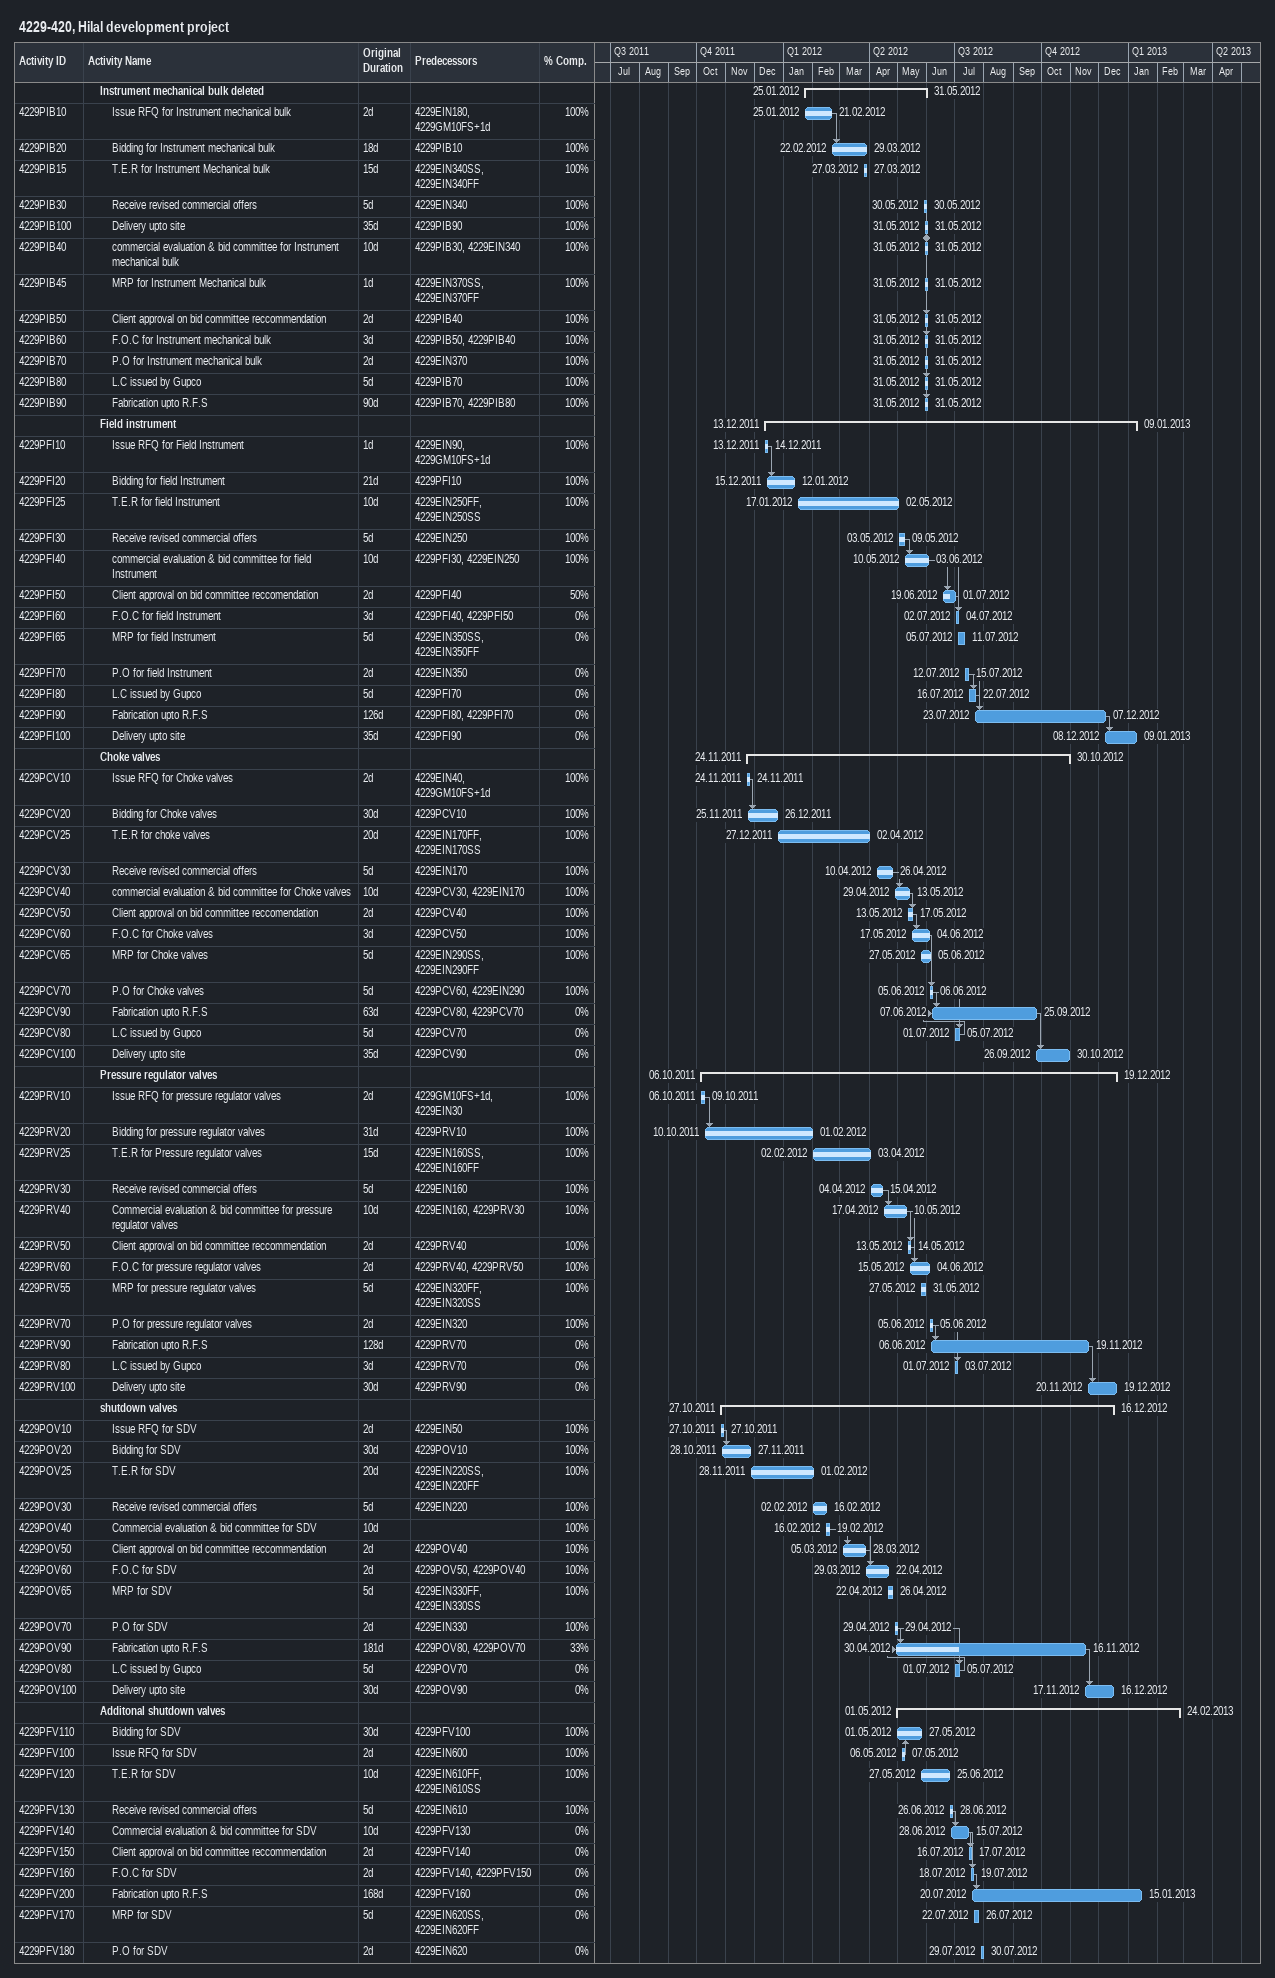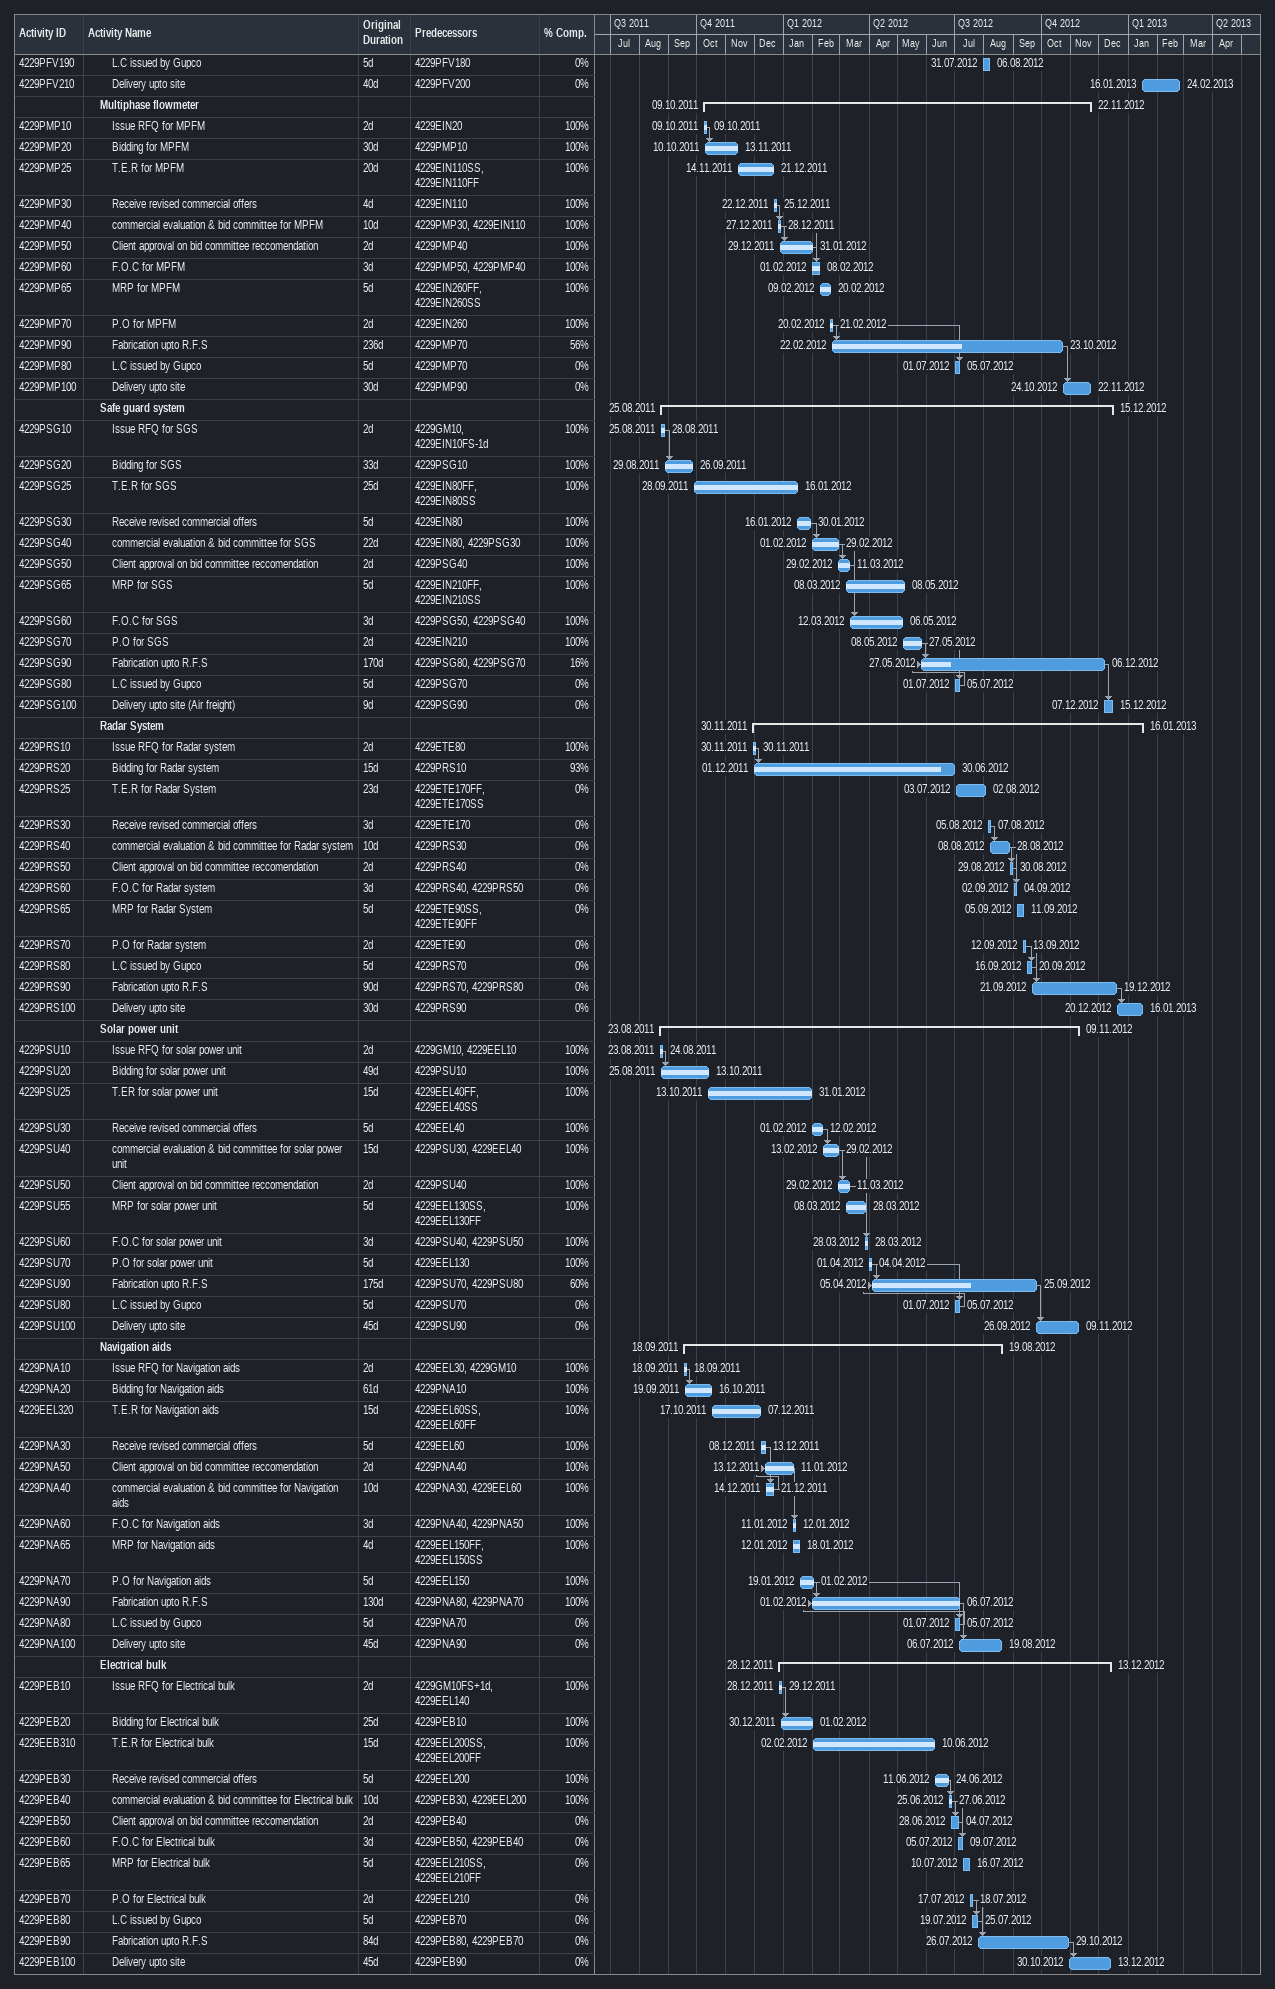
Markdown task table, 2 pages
4229-420, Hilal development project

| ID | Level | Task | Original duration | Start | Finish | Predecessors | % complete |
|---|---|---|---|---|---|---|---|
|  | 2 | **Instrument mechanical bulk deleted** |  | 2012-01-25 | 2012-05-31 |  |  |
| 4229PIB10 | 3 | Issue RFQ for Instrument mechanical bulk | 2d | 2012-01-25 | 2012-02-21 | 4229EIN180, 4229GM10FS+1d | 100 |
| 4229PIB20 | 3 | Bidding for Instrument mechanical bulk | 18d | 2012-02-22 | 2012-03-29 | 4229PIB10 | 100 |
| 4229PIB15 | 3 | T.E.R for Instrument Mechanical bulk | 15d | 2012-03-27 | 2012-03-27 | 4229EIN340SS, 4229EIN340FF | 100 |
| 4229PIB30 | 3 | Receive revised commercial offers | 5d | 2012-05-30 | 2012-05-30 | 4229EIN340 | 100 |
| 4229PIB100 | 3 | Delivery upto site | 35d | 2012-05-31 | 2012-05-31 | 4229PIB90 | 100 |
| 4229PIB40 | 3 | commercial evaluation & bid committee for Instrument mechanical bulk | 10d | 2012-05-31 | 2012-05-31 | 4229PIB30, 4229EIN340 | 100 |
| 4229PIB45 | 3 | MRP for Instrument Mechanical bulk | 1d | 2012-05-31 | 2012-05-31 | 4229EIN370SS, 4229EIN370FF | 100 |
| 4229PIB50 | 3 | Client approval on bid committee reccommendation | 2d | 2012-05-31 | 2012-05-31 | 4229PIB40 | 100 |
| 4229PIB60 | 3 | F.O.C for Instrument mechanical bulk | 3d | 2012-05-31 | 2012-05-31 | 4229PIB50, 4229PIB40 | 100 |
| 4229PIB70 | 3 | P.O for Instrument mechanical bulk | 2d | 2012-05-31 | 2012-05-31 | 4229EIN370 | 100 |
| 4229PIB80 | 3 | L.C issued by Gupco | 5d | 2012-05-31 | 2012-05-31 | 4229PIB70 | 100 |
| 4229PIB90 | 3 | Fabrication upto R.F.S | 90d | 2012-05-31 | 2012-05-31 | 4229PIB70, 4229PIB80 | 100 |
|  | 2 | **Field instrument** |  | 2011-12-13 | 2013-01-09 |  |  |
| 4229PFI10 | 3 | Issue RFQ for Field Instrument | 1d | 2011-12-13 | 2011-12-14 | 4229EIN90, 4229GM10FS+1d | 100 |
| 4229PFI20 | 3 | Bidding for field Instrument | 21d | 2011-12-15 | 2012-01-12 | 4229PFI10 | 100 |
| 4229PFI25 | 3 | T.E.R for field Instrument | 10d | 2012-01-17 | 2012-05-02 | 4229EIN250FF, 4229EIN250SS | 100 |
| 4229PFI30 | 3 | Receive revised commercial offers | 5d | 2012-05-03 | 2012-05-09 | 4229EIN250 | 100 |
| 4229PFI40 | 3 | commercial evaluation & bid committee for field Instrument | 10d | 2012-05-10 | 2012-06-03 | 4229PFI30, 4229EIN250 | 100 |
| 4229PFI50 | 3 | Client approval on bid committee reccomendation | 2d | 2012-06-19 | 2012-07-01 | 4229PFI40 | 50 |
| 4229PFI60 | 3 | F.O.C for field Instrument | 3d | 2012-07-02 | 2012-07-04 | 4229PFI40, 4229PFI50 | 0 |
| 4229PFI65 | 3 | MRP for field Instrument | 5d | 2012-07-05 | 2012-07-11 | 4229EIN350SS, 4229EIN350FF | 0 |
| 4229PFI70 | 3 | P.O for field Instrument | 2d | 2012-07-12 | 2012-07-15 | 4229EIN350 | 0 |
| 4229PFI80 | 3 | L.C issued by Gupco | 5d | 2012-07-16 | 2012-07-22 | 4229PFI70 | 0 |
| 4229PFI90 | 3 | Fabrication upto R.F.S | 126d | 2012-07-23 | 2012-12-07 | 4229PFI80, 4229PFI70 | 0 |
| 4229PFI100 | 3 | Delivery upto site | 35d | 2012-12-08 | 2013-01-09 | 4229PFI90 | 0 |
|  | 2 | **Choke valves** |  | 2011-11-24 | 2012-10-30 |  |  |
| 4229PCV10 | 3 | Issue RFQ for Choke valves | 2d | 2011-11-24 | 2011-11-24 | 4229EIN40, 4229GM10FS+1d | 100 |
| 4229PCV20 | 3 | Bidding for Choke valves | 30d | 2011-11-25 | 2011-12-26 | 4229PCV10 | 100 |
| 4229PCV25 | 3 | T.E.R for choke valves | 20d | 2011-12-27 | 2012-04-02 | 4229EIN170FF, 4229EIN170SS | 100 |
| 4229PCV30 | 3 | Receive revised commercial offers | 5d | 2012-04-10 | 2012-04-26 | 4229EIN170 | 100 |
| 4229PCV40 | 3 | commercial evaluation & bid committee for Choke valves | 10d | 2012-04-29 | 2012-05-13 | 4229PCV30, 4229EIN170 | 100 |
| 4229PCV50 | 3 | Client approval on bid committee reccomendation | 2d | 2012-05-13 | 2012-05-17 | 4229PCV40 | 100 |
| 4229PCV60 | 3 | F.O.C for Choke valves | 3d | 2012-05-17 | 2012-06-04 | 4229PCV50 | 100 |
| 4229PCV65 | 3 | MRP for Choke valves | 5d | 2012-05-27 | 2012-06-05 | 4229EIN290SS, 4229EIN290FF | 100 |
| 4229PCV70 | 3 | P.O for Choke valves | 5d | 2012-06-05 | 2012-06-06 | 4229PCV60, 4229EIN290 | 100 |
| 4229PCV90 | 3 | Fabrication upto R.F.S | 63d | 2012-06-07 | 2012-09-25 | 4229PCV80, 4229PCV70 | 0 |
| 4229PCV80 | 3 | L.C issued by Gupco | 5d | 2012-07-01 | 2012-07-05 | 4229PCV70 | 0 |
| 4229PCV100 | 3 | Delivery upto site | 35d | 2012-09-26 | 2012-10-30 | 4229PCV90 | 0 |
|  | 2 | **Pressure regulator valves** |  | 2011-10-06 | 2012-12-19 |  |  |
| 4229PRV10 | 3 | Issue RFQ for pressure regulator valves | 2d | 2011-10-06 | 2011-10-09 | 4229GM10FS+1d, 4229EIN30 | 100 |
| 4229PRV20 | 3 | Bidding for pressure regulator valves | 31d | 2011-10-10 | 2012-02-01 | 4229PRV10 | 100 |
| 4229PRV25 | 3 | T.E.R for Pressure regulator valves | 15d | 2012-02-02 | 2012-04-03 | 4229EIN160SS, 4229EIN160FF | 100 |
| 4229PRV30 | 3 | Receive revised commercial offers | 5d | 2012-04-04 | 2012-04-15 | 4229EIN160 | 100 |
| 4229PRV40 | 3 | Commercial evaluation & bid committee for pressure regulator valves | 10d | 2012-04-17 | 2012-05-10 | 4229EIN160, 4229PRV30 | 100 |
| 4229PRV50 | 3 | Client approval on bid committee reccommendation | 2d | 2012-05-13 | 2012-05-14 | 4229PRV40 | 100 |
| 4229PRV60 | 3 | F.O.C for pressure regulator valves | 2d | 2012-05-15 | 2012-06-04 | 4229PRV40, 4229PRV50 | 100 |
| 4229PRV55 | 3 | MRP for pressure regulator valves | 5d | 2012-05-27 | 2012-05-31 | 4229EIN320FF, 4229EIN320SS | 100 |
| 4229PRV70 | 3 | P.O for pressure regulator valves | 2d | 2012-06-05 | 2012-06-05 | 4229EIN320 | 100 |
| 4229PRV90 | 3 | Fabrication upto R.F.S | 128d | 2012-06-06 | 2012-11-19 | 4229PRV70 | 0 |
| 4229PRV80 | 3 | L.C issued by Gupco | 3d | 2012-07-01 | 2012-07-03 | 4229PRV70 | 0 |
| 4229PRV100 | 3 | Delivery upto site | 30d | 2012-11-20 | 2012-12-19 | 4229PRV90 | 0 |
|  | 2 | **shutdown valves** |  | 2011-10-27 | 2012-12-16 |  |  |
| 4229POV10 | 3 | Issue RFQ for SDV | 2d | 2011-10-27 | 2011-10-27 | 4229EIN50 | 100 |
| 4229POV20 | 3 | Bidding for SDV | 30d | 2011-10-28 | 2011-11-27 | 4229POV10 | 100 |
| 4229POV25 | 3 | T.E.R for SDV | 20d | 2011-11-28 | 2012-02-01 | 4229EIN220SS, 4229EIN220FF | 100 |
| 4229POV30 | 3 | Receive revised commercial offers | 5d | 2012-02-02 | 2012-02-16 | 4229EIN220 | 100 |
| 4229POV40 | 3 | Commercial evaluation & bid committee for SDV | 10d | 2012-02-16 | 2012-02-19 |  | 100 |
| 4229POV50 | 3 | Client approval on bid committee reccommendation | 2d | 2012-03-05 | 2012-03-28 | 4229POV40 | 100 |
| 4229POV60 | 3 | F.O.C for SDV | 2d | 2012-03-29 | 2012-04-22 | 4229POV50, 4229POV40 | 100 |
| 4229POV65 | 3 | MRP for SDV | 5d | 2012-04-22 | 2012-04-26 | 4229EIN330FF, 4229EIN330SS | 100 |
| 4229POV70 | 3 | P.O for SDV | 2d | 2012-04-29 | 2012-04-29 | 4229EIN330 | 100 |
| 4229POV90 | 3 | Fabrication upto R.F.S | 181d | 2012-04-30 | 2012-11-16 | 4229POV80, 4229POV70 | 33 |
| 4229POV80 | 3 | L.C issued by Gupco | 5d | 2012-07-01 | 2012-07-05 | 4229POV70 | 0 |
| 4229POV100 | 3 | Delivery upto site | 30d | 2012-11-17 | 2012-12-16 | 4229POV90 | 0 |
|  | 2 | **Additonal shutdown valves** |  | 2012-05-01 | 2013-02-24 |  |  |
| 4229PFV110 | 3 | Bidding for SDV | 30d | 2012-05-01 | 2012-05-27 | 4229PFV100 | 100 |
| 4229PFV100 | 3 | Issue RFQ for SDV | 2d | 2012-05-06 | 2012-05-07 | 4229EIN600 | 100 |
| 4229PFV120 | 3 | T.E.R for SDV | 10d | 2012-05-27 | 2012-06-25 | 4229EIN610FF, 4229EIN610SS | 100 |
| 4229PFV130 | 3 | Receive revised commercial offers | 5d | 2012-06-26 | 2012-06-28 | 4229EIN610 | 100 |
| 4229PFV140 | 3 | Commercial evaluation & bid committee for SDV | 10d | 2012-06-28 | 2012-07-15 | 4229PFV130 | 0 |
| 4229PFV150 | 3 | Client approval on bid committee reccommendation | 2d | 2012-07-16 | 2012-07-17 | 4229PFV140 | 0 |
| 4229PFV160 | 3 | F.O.C for SDV | 2d | 2012-07-18 | 2012-07-19 | 4229PFV140, 4229PFV150 | 0 |
| 4229PFV200 | 3 | Fabrication upto R.F.S | 168d | 2012-07-20 | 2013-01-15 | 4229PFV160 | 0 |
| 4229PFV170 | 3 | MRP for SDV | 5d | 2012-07-22 | 2012-07-26 | 4229EIN620SS, 4229EIN620FF | 0 |
| 4229PFV180 | 3 | P.O for SDV | 2d | 2012-07-29 | 2012-07-30 | 4229EIN620 | 0 |
| 4229PFV190 | 3 | L.C issued by Gupco | 5d | 2012-07-31 | 2012-08-06 | 4229PFV180 | 0 |
| 4229PFV210 | 3 | Delivery upto site | 40d | 2013-01-16 | 2013-02-24 | 4229PFV200 | 0 |
|  | 2 | **Multiphase flowmeter** |  | 2011-10-09 | 2012-11-22 |  |  |
| 4229PMP10 | 3 | Issue RFQ for MPFM | 2d | 2011-10-09 | 2011-10-09 | 4229EIN20 | 100 |
| 4229PMP20 | 3 | Bidding for MPFM | 30d | 2011-10-10 | 2011-11-13 | 4229PMP10 | 100 |
| 4229PMP25 | 3 | T.E.R for MPFM | 20d | 2011-11-14 | 2011-12-21 | 4229EIN110SS, 4229EIN110FF | 100 |
| 4229PMP30 | 3 | Receive revised commercial offers | 4d | 2011-12-22 | 2011-12-25 | 4229EIN110 | 100 |
| 4229PMP40 | 3 | commercial evaluation & bid committee for MPFM | 10d | 2011-12-27 | 2011-12-28 | 4229PMP30, 4229EIN110 | 100 |
| 4229PMP50 | 3 | Client approval on bid committee reccomendation | 2d | 2011-12-29 | 2012-01-31 | 4229PMP40 | 100 |
| 4229PMP60 | 3 | F.O.C for MPFM | 3d | 2012-02-01 | 2012-02-08 | 4229PMP50, 4229PMP40 | 100 |
| 4229PMP65 | 3 | MRP for MPFM | 5d | 2012-02-09 | 2012-02-20 | 4229EIN260FF, 4229EIN260SS | 100 |
| 4229PMP70 | 3 | P.O for MPFM | 2d | 2012-02-20 | 2012-02-21 | 4229EIN260 | 100 |
| 4229PMP90 | 3 | Fabrication upto R.F.S | 236d | 2012-02-22 | 2012-10-23 | 4229PMP70 | 56 |
| 4229PMP80 | 3 | L.C issued by Gupco | 5d | 2012-07-01 | 2012-07-05 | 4229PMP70 | 0 |
| 4229PMP100 | 3 | Delivery upto site | 30d | 2012-10-24 | 2012-11-22 | 4229PMP90 | 0 |
|  | 2 | **Safe guard system** |  | 2011-08-25 | 2012-12-15 |  |  |
| 4229PSG10 | 3 | Issue RFQ for SGS | 2d | 2011-08-25 | 2011-08-28 | 4229GM10, 4229EIN10FS-1d | 100 |
| 4229PSG20 | 3 | Bidding for SGS | 33d | 2011-08-29 | 2011-09-26 | 4229PSG10 | 100 |
| 4229PSG25 | 3 | T.E.R for SGS | 25d | 2011-09-28 | 2012-01-16 | 4229EIN80FF, 4229EIN80SS | 100 |
| 4229PSG30 | 3 | Receive revised commercial offers | 5d | 2012-01-16 | 2012-01-30 | 4229EIN80 | 100 |
| 4229PSG40 | 3 | commercial evaluation & bid committee for SGS | 22d | 2012-02-01 | 2012-02-29 | 4229EIN80, 4229PSG30 | 100 |
| 4229PSG50 | 3 | Client approval on bid committee reccomendation | 2d | 2012-02-29 | 2012-03-11 | 4229PSG40 | 100 |
| 4229PSG65 | 3 | MRP for SGS | 5d | 2012-03-08 | 2012-05-08 | 4229EIN210FF, 4229EIN210SS | 100 |
| 4229PSG60 | 3 | F.O.C for SGS | 3d | 2012-03-12 | 2012-05-06 | 4229PSG50, 4229PSG40 | 100 |
| 4229PSG70 | 3 | P.O for SGS | 2d | 2012-05-08 | 2012-05-27 | 4229EIN210 | 100 |
| 4229PSG90 | 3 | Fabrication upto R.F.S | 170d | 2012-05-27 | 2012-12-06 | 4229PSG80, 4229PSG70 | 16 |
| 4229PSG80 | 3 | L.C issued by Gupco | 5d | 2012-07-01 | 2012-07-05 | 4229PSG70 | 0 |
| 4229PSG100 | 3 | Delivery upto site (Air freight) | 9d | 2012-12-07 | 2012-12-15 | 4229PSG90 | 0 |
|  | 2 | **Radar System** |  | 2011-11-30 | 2013-01-16 |  |  |
| 4229PRS10 | 3 | Issue RFQ for Radar system | 2d | 2011-11-30 | 2011-11-30 | 4229ETE80 | 100 |
| 4229PRS20 | 3 | Bidding for Radar system | 15d | 2011-12-01 | 2012-06-30 | 4229PRS10 | 93 |
| 4229PRS25 | 3 | T.E.R for Radar System | 23d | 2012-07-03 | 2012-08-02 | 4229ETE170FF, 4229ETE170SS | 0 |
| 4229PRS30 | 3 | Receive revised commercial offers | 3d | 2012-08-05 | 2012-08-07 | 4229ETE170 | 0 |
| 4229PRS40 | 3 | commercial evaluation & bid committee for Radar system | 10d | 2012-08-08 | 2012-08-28 | 4229PRS30 | 0 |
| 4229PRS50 | 3 | Client approval on bid committee reccomendation | 2d | 2012-08-29 | 2012-08-30 | 4229PRS40 | 0 |
| 4229PRS60 | 3 | F.O.C for Radar system | 3d | 2012-09-02 | 2012-09-04 | 4229PRS40, 4229PRS50 | 0 |
| 4229PRS65 | 3 | MRP for Radar System | 5d | 2012-09-05 | 2012-09-11 | 4229ETE90SS, 4229ETE90FF | 0 |
| 4229PRS70 | 3 | P.O for Radar system | 2d | 2012-09-12 | 2012-09-13 | 4229ETE90 | 0 |
| 4229PRS80 | 3 | L.C issued by Gupco | 5d | 2012-09-16 | 2012-09-20 | 4229PRS70 | 0 |
| 4229PRS90 | 3 | Fabrication upto R.F.S | 90d | 2012-09-21 | 2012-12-19 | 4229PRS70, 4229PRS80 | 0 |
| 4229PRS100 | 3 | Delivery upto site | 30d | 2012-12-20 | 2013-01-16 | 4229PRS90 | 0 |
|  | 2 | **Solar power unit** |  | 2011-08-23 | 2012-11-09 |  |  |
| 4229PSU10 | 3 | Issue RFQ for solar power unit | 2d | 2011-08-23 | 2011-08-24 | 4229GM10, 4229EEL10 | 100 |
| 4229PSU20 | 3 | Bidding for solar power unit | 49d | 2011-08-25 | 2011-10-13 | 4229PSU10 | 100 |
| 4229PSU25 | 3 | T.ER for solar power unit | 15d | 2011-10-13 | 2012-01-31 | 4229EEL40FF, 4229EEL40SS | 100 |
| 4229PSU30 | 3 | Receive revised commercial offers | 5d | 2012-02-01 | 2012-02-12 | 4229EEL40 | 100 |
| 4229PSU40 | 3 | commercial evaluation & bid committee for solar power unit | 15d | 2012-02-13 | 2012-02-29 | 4229PSU30, 4229EEL40 | 100 |
| 4229PSU50 | 3 | Client approval on bid committee reccomendation | 2d | 2012-02-29 | 2012-03-11 | 4229PSU40 | 100 |
| 4229PSU55 | 3 | MRP for solar power unit | 5d | 2012-03-08 | 2012-03-28 | 4229EEL130SS, 4229EEL130FF | 100 |
| 4229PSU60 | 3 | F.O.C for solar power unit | 3d | 2012-03-28 | 2012-03-28 | 4229PSU40, 4229PSU50 | 100 |
| 4229PSU70 | 3 | P.O for solar power unit | 5d | 2012-04-01 | 2012-04-04 | 4229EEL130 | 100 |
| 4229PSU90 | 3 | Fabrication upto R.F.S | 175d | 2012-04-05 | 2012-09-25 | 4229PSU70, 4229PSU80 | 60 |
| 4229PSU80 | 3 | L.C issued by Gupco | 5d | 2012-07-01 | 2012-07-05 | 4229PSU70 | 0 |
| 4229PSU100 | 3 | Delivery upto site | 45d | 2012-09-26 | 2012-11-09 | 4229PSU90 | 0 |
|  | 2 | **Navigation aids** |  | 2011-09-18 | 2012-08-19 |  |  |
| 4229PNA10 | 3 | Issue RFQ for Navigation aids | 2d | 2011-09-18 | 2011-09-18 | 4229EEL30, 4229GM10 | 100 |
| 4229PNA20 | 3 | Bidding for Navigation aids | 61d | 2011-09-19 | 2011-10-16 | 4229PNA10 | 100 |
| 4229EEL320 | 3 | T.E.R for Navigation aids | 15d | 2011-10-17 | 2011-12-07 | 4229EEL60SS, 4229EEL60FF | 100 |
| 4229PNA30 | 3 | Receive revised commercial offers | 5d | 2011-12-08 | 2011-12-13 | 4229EEL60 | 100 |
| 4229PNA50 | 3 | Client approval on bid committee reccomendation | 2d | 2011-12-13 | 2012-01-11 | 4229PNA40 | 100 |
| 4229PNA40 | 3 | commercial evaluation & bid committee for Navigation aids | 10d | 2011-12-14 | 2011-12-21 | 4229PNA30, 4229EEL60 | 100 |
| 4229PNA60 | 3 | F.O.C for Navigation aids | 3d | 2012-01-11 | 2012-01-12 | 4229PNA40, 4229PNA50 | 100 |
| 4229PNA65 | 3 | MRP for Navigation aids | 4d | 2012-01-12 | 2012-01-18 | 4229EEL150FF, 4229EEL150SS | 100 |
| 4229PNA70 | 3 | P.O for Navigation aids | 5d | 2012-01-19 | 2012-02-01 | 4229EEL150 | 100 |
| 4229PNA90 | 3 | Fabrication upto R.F.S | 130d | 2012-02-01 | 2012-07-06 | 4229PNA80, 4229PNA70 | 100 |
| 4229PNA80 | 3 | L.C issued by Gupco | 5d | 2012-07-01 | 2012-07-05 | 4229PNA70 | 0 |
| 4229PNA100 | 3 | Delivery upto site | 45d | 2012-07-06 | 2012-08-19 | 4229PNA90 | 0 |
|  | 2 | **Electrical bulk** |  | 2011-12-28 | 2012-12-13 |  |  |
| 4229PEB10 | 3 | Issue RFQ for Electrical bulk | 2d | 2011-12-28 | 2011-12-29 | 4229GM10FS+1d, 4229EEL140 | 100 |
| 4229PEB20 | 3 | Bidding for Electrical bulk | 25d | 2011-12-30 | 2012-02-01 | 4229PEB10 | 100 |
| 4229EEB310 | 3 | T.E.R for Electrical bulk | 15d | 2012-02-02 | 2012-06-10 | 4229EEL200SS, 4229EEL200FF | 100 |
| 4229PEB30 | 3 | Receive revised commercial offers | 5d | 2012-06-11 | 2012-06-24 | 4229EEL200 | 100 |
| 4229PEB40 | 3 | commercial evaluation & bid committee for Electrical bulk | 10d | 2012-06-25 | 2012-06-27 | 4229PEB30, 4229EEL200 | 100 |
| 4229PEB50 | 3 | Client approval on bid committee reccomendation | 2d | 2012-06-28 | 2012-07-04 | 4229PEB40 | 0 |
| 4229PEB60 | 3 | F.O.C for Electrical bulk | 3d | 2012-07-05 | 2012-07-09 | 4229PEB50, 4229PEB40 | 0 |
| 4229PEB65 | 3 | MRP for Electrical bulk | 5d | 2012-07-10 | 2012-07-16 | 4229EEL210SS, 4229EEL210FF | 0 |
| 4229PEB70 | 3 | P.O for Electrical bulk | 2d | 2012-07-17 | 2012-07-18 | 4229EEL210 | 0 |
| 4229PEB80 | 3 | L.C issued by Gupco | 5d | 2012-07-19 | 2012-07-25 | 4229PEB70 | 0 |
| 4229PEB90 | 3 | Fabrication upto R.F.S | 84d | 2012-07-26 | 2012-10-29 | 4229PEB80, 4229PEB70 | 0 |
| 4229PEB100 | 3 | Delivery upto site | 45d | 2012-10-30 | 2012-12-13 | 4229PEB90 | 0 |
